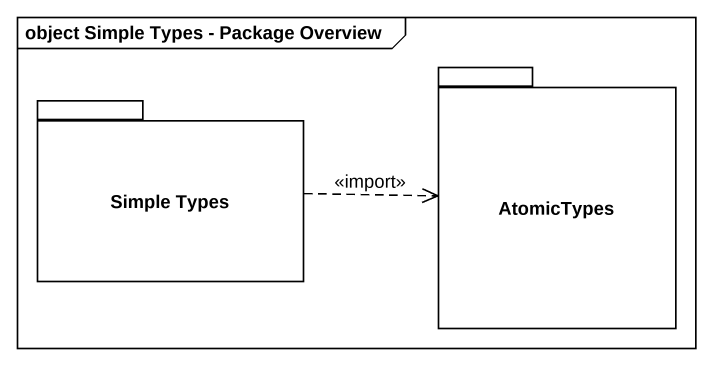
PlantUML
@startuml
mainframe object Simple Types - Package Overview
package AtomicTypes {
}
package "Simple Types" as Simple_Types {
}
Simple_Types .right.> AtomicTypes : <<import>>
@enduml
